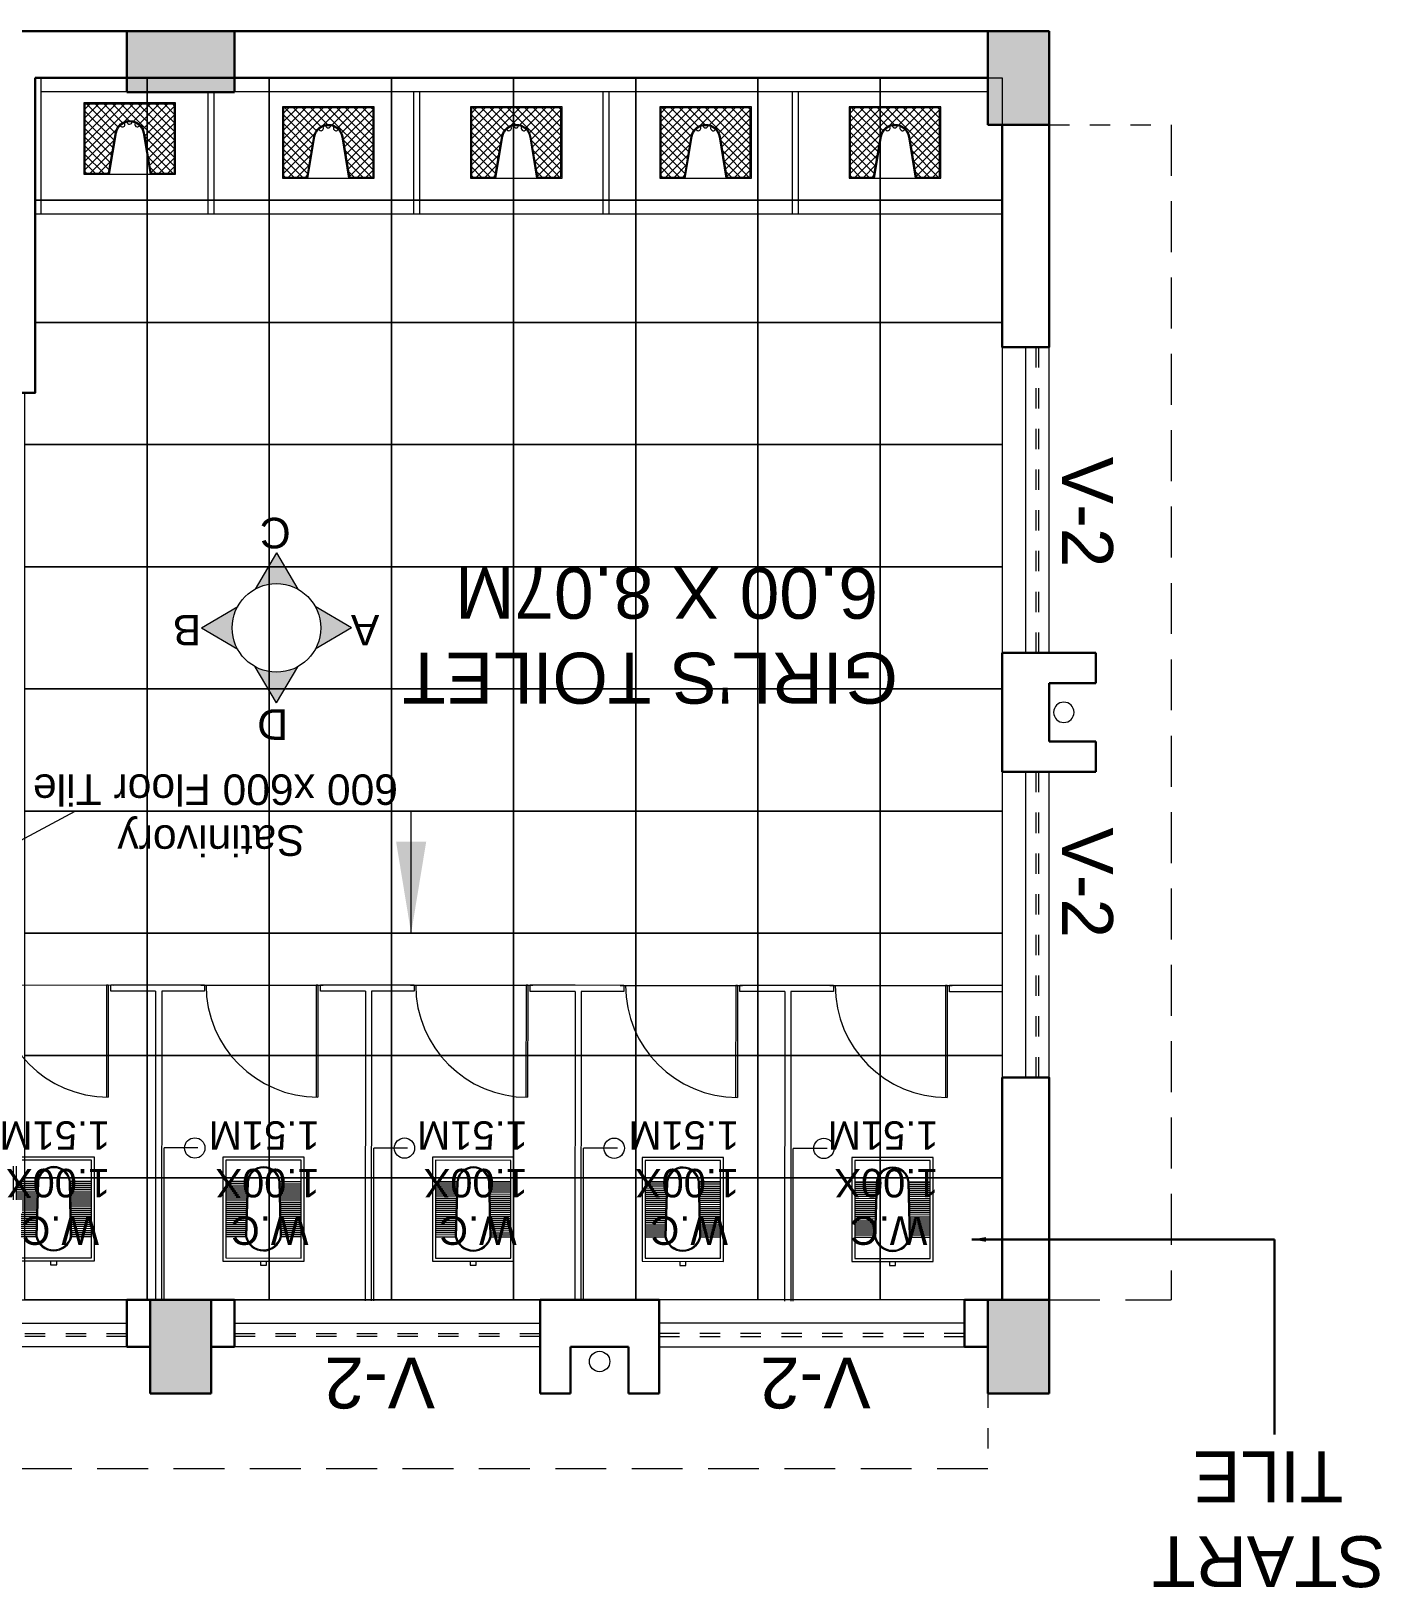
# Model space of a CAD drawing. Header units: millimetres. Extents: x 1898 to 3725, y 783 to 1532.
# Drawn here: x 2919.53 to 2926.16, y 1011.21 to 1018.85 of the extents above; entities that cross this region are included whole.
import ezdxf

# ---------------------------------------------------------------- set-up
doc = ezdxf.new("R2010")
doc.units = ezdxf.units.MM
for name, pattern in [('CENTER2', [1.125, 0.75, -0.125, 0.125, -0.125]), ('DASHED', [0.75, 0.5, -0.25]), ('DASHED2', [0.375, 0.25, -0.125])]:
    doc.linetypes.add(name, pattern=pattern)
doc.layers.get('0').update_dxf_attribs({"lineweight": 20})
for name, color, linetype, lineweight in [('COL HATCH', 253, 'Continuous', 13), ('Column', 251, 'Continuous', 30), ('CUBICAL TOILET', 5, 'Continuous', 15), ('dim.1', 6, 'Continuous', 18), ('Door', 54, 'Continuous', 18), ('elevation', 1, 'Continuous', 13), ('Fixture', 44, 'Continuous', 13), ('PROJ.', 30, 'DASHED2', 15), ('TEXT', 7, 'Continuous', 15), ('Text-1', 240, 'Continuous', 15), ('Tiles', 25, 'Continuous', 9), ('Ventilator', 4, 'DASHED', 18), ('Wall', 7, 'Continuous', 30), ('Window-Wall', 7, 'Continuous', 18)]:
    doc.layers.add(name, color=color, linetype=linetype, lineweight=lineweight)
doc.styles.add('L120', font='arial.ttf', dxfattribs={"height": 0.6})
doc.styles.get("Standard").update_dxf_attribs({"font": 'arial.ttf', "height": 0.2})
doc.styles.add('Tabrej', font='arial.ttf')
doc.dimstyles.get("Standard").update_dxf_attribs({"dimtxt": 0.2, "dimasz": 0.07, "dimexe": 0.1, "dimexo": 0.02, "dimgap": 0.09, "dimtad": 0, "dimdec": 3, "dimzin": 0, "dimdsep": 46, "dimtxsty": 'Standard', "dimcen": 0.09, "dimclrd": 3, "dimclre": 3, "dimclrt": 7, "dimadec": 0, "dimazin": 0, "dimtfac": 1, "dimtdec": 3, "dimtofl": 0, "dimtmove": 0, "dimatfit": 3, "dimfxl": 0, "dimtolj": 1, "dimtzin": 0, "dimlwd": -1, "dimlwe": -1, "dimarcsym": 0})
doc.dimstyles.new('Tabrej', dxfattribs={"dimtxt": 4, "dimasz": 0.45, "dimexe": 0.18, "dimexo": 0.0625, "dimgap": 0.09, "dimtad": 0, "dimdec": 3, "dimzin": 0, "dimdsep": 46, "dimtxsty": 'Tabrej', "dimcen": 0, "dimclrd": 256, "dimclre": 256, "dimclrt": 7, "dimaunit": 1, "dimadec": 3, "dimazin": 0, "dimtfac": 1, "dimtdec": 3, "dimtofl": 0, "dimtmove": 0, "dimatfit": 3, "dimfxl": 0, "dimtolj": 1, "dimtzin": 0, "dimlwd": -1, "dimlwe": -1, "dimarcsym": 0})

# ---------------------------------------------------------------- blocks, each defined once
blk = doc.blocks.new('C3')
at = {"layer": 'COL HATCH'}
h = blk.add_hatch(color=256, dxfattribs=at)
h.dxf.hatch_style = 1
h.paths.add_polyline_path([(0.3, 0), (0, 0), (0, -0.53), (0.3, -0.53)])
at = {"layer": 'Column'}
for p, q in [((0, 0), (0, -0.53)), ((0.3, 0), (0, 0)), ((0.3, -0.53), (0.3, 0)), ((0, -0.53), (0.3, -0.53))]:
    blk.add_line(p, q, dxfattribs=at)
blk = doc.blocks.new('*X4')
at = {"color": 0}
for p, q in [((704.7, 322.9), (942.6, 560.7)), ((704.7, 365.3), (900.1, 560.7)), ((704.7, 407.7), (857.7, 560.7)), ((704.7, 450.2), (815.3, 560.7)), ((704.7, 492.6), (772.9, 560.7)), ((704.7, 535), (730.4, 560.7)), ((853.8, 419), (712.1, 560.7)), ((866.2, 449), (754.5, 560.7)), ((888.3, 469.3), (796.9, 560.7)), ((920.9, 479.2), (839.4, 560.7)), ((1144.7, 297.8), (881.8, 560.7)), ((898.6, 474.4), (985, 560.7)), ((1144.7, 340.2), (924.2, 560.7)), ((943.5, 476.9), (1027.4, 560.7)), ((1144.7, 382.6), (966.6, 560.7)), ((971.4, 462.3), (1069.8, 560.7)), ((989.9, 438.4), (1112.3, 560.7)), ((998.4, 404.5), (1144.7, 550.7)), ((1144.7, 425.1), (1009.1, 560.7)), ((1144.7, 467.5), (1051.5, 560.7)), ((1144.7, 509.9), (1093.9, 560.7)), ((1144.7, 552.3), (1136.3, 560.7)), ((847.7, 382.7), (704.7, 525.7)), ((841.6, 346.4), (704.7, 483.2)), ((1004.5, 368.1), (1144.7, 508.3)), ((1010.5, 331.7), (1144.7, 465.9)), ((835.5, 310), (704.7, 440.8)), ((704.7, 280.5), (857.8, 433.5)), ((829.4, 273.7), (704.7, 398.4)), ((1144.7, 255.4), (999, 401.1)), ((1016.6, 295.3), (1144.7, 423.5)), ((704.7, 238), (847.4, 380.7)), ((823.3, 237.4), (704.7, 355.9)), ((797.5, 220.7), (704.7, 313.5)), ((729.8, 220.7), (838.8, 329.7)), ((1136.9, 220.7), (1007.4, 350.2)), ((1022.6, 258.9), (1144.7, 381)), ((1028.6, 222.5), (1144.7, 338.6)), ((755.1, 220.7), (704.7, 271.1)), ((772.3, 220.7), (830.2, 278.7)), ((1094.5, 220.7), (1015.9, 299.3)), ((1052.1, 220.7), (1024.3, 248.4)), ((1069.2, 220.7), (1144.7, 296.2)), ((1111.7, 220.7), (1144.7, 253.8)), ((712.7, 220.7), (704.7, 228.7)), ((814.7, 220.7), (821.7, 227.7))]:
    blk.add_line(p, q, dxfattribs=at)
blk = doc.blocks.new('RSA CL7')
blk.add_lwpolyline([(8.86, 0), (-8.86, 0), (-8.86, -13.78), (-3.94, -13.78), (3.94, -13.78), (8.86, -13.78)], close=True)
blk.add_lwpolyline([(-4.1, -13.58), (-2.78, -5.72, -0.835943), (2.8, -5.76), (4.1, -13.58), (8.66, -13.58), (8.66, -0.2), (-8.66, -0.2), (-8.66, -13.58)], format="xyb", close=True)
blk.add_lwpolyline([(-3.94, -13.78), (-2.59, -5.75, -0.835548), (2.61, -5.79), (3.94, -13.78)], format="xyb")
for centre, start, end in [((-1.41, -4.14), 207.2135, 40.9564), ((-0.03, -3.6), 185.8999, 355.8249), ((1.47, -4.14), 140.9962, 329.3468)]:
    blk.add_arc(centre, 0.493, start, end)
at = {"xscale": 0.0393714285714286, "yscale": 0.0393714285714286, "zscale": 0.0393714285714286}
blk.add_blockref('*X4', (-36.41, -22.27), dxfattribs=at)
blk = doc.blocks.new('SHAFT')
at = {"layer": 'Fixture'}
blk.add_circle((0.3275, -0.3025), 0.05, dxfattribs=at)
at = {"layer": 'Wall'}
for p, q in [((0.035, 0), (0.62, 0)), ((0.035, 0), (0.035, -0.46)), ((0.62, 0), (0.62, -0.46)), ((0.185, -0.46), (0.185, -0.23)), ((0.185, -0.23), (0.47, -0.23)), ((0.47, -0.46), (0.47, -0.23)), ((0.035, -0.46), (0.185, -0.46)), ((0.62, -0.46), (0.47, -0.46))]:
    blk.add_line(p, q, dxfattribs=at)
blk = doc.blocks.new('VENTILATOR')
at = {"layer": 'Ventilator', "ltscale": 0.02}
for p, q in [((-0.18, -1.5), (-0.18, 0)), ((-0.165, 0), (-0.165, -1.5))]:
    blk.add_line(p, q, dxfattribs=at)
at = {"layer": 'Window-Wall'}
for p, q in [((-0.23, 0), (0, 0)), ((-0.23, -1.5), (-0.23, 0)), ((-0.115, 0), (-0.115, -1.5)), ((0, 0), (0, -1.5)), ((-0.23, -1.5), (0, -1.5))]:
    blk.add_line(p, q, dxfattribs=at)
blk = doc.blocks.new('RH 1200')
for p, q in [((20.99, 0), (20.99, 43.31)), ((21.65, 0), (21.65, 43.31)), ((-21.65, 0), (21.65, 0)), ((21.65, 0), (20.99, 0))]:
    blk.add_line(p, q)
at = {"extrusion": (0, 0, -1)}
blk.add_ellipse((21.65, 0), major_axis=(-30.62, 30.62), ratio=1, start_param=5.497787, end_param=7.068583, dxfattribs=at)
blk = doc.blocks.new('GHH')
at = {"layer": 'Door', "ltscale": 20}
blk.add_line((3289.6968, -299.1032), (3289.6968, -299.8532), dxfattribs=at)
at = {"layer": 'Door', "ltscale": 20, "xscale": 0.015874999996413, "yscale": 0.015874999996413, "zscale": 0.015874999996413, "rotation": 270}
blk.add_blockref('RH 1200', (3289.6968, -299.4787), dxfattribs=at)
blk = doc.blocks.new('RSA CL6')
for p, q in [((5.51, 3.48), (5.51, 7.28)), ((5.91, 3.47), (5.91, 7.28)), ((6.3, 3.46), (6.3, 7.28)), ((6.69, 3.45), (6.69, 7.28)), ((7.09, 3.44), (7.09, 7.28)), ((7.48, 3.43), (7.48, 7.28)), ((7.87, 3.42), (7.87, 7.28)), ((8.27, 3.41), (8.27, 7.28)), ((8.66, 3.4), (8.66, 7.28)), ((9.06, 3.39), (9.06, 7.28)), ((9.45, 3.38), (9.45, 7.28)), ((9.84, 3.37), (9.84, 7.28)), ((10.24, 3.36), (10.24, 7.28)), ((10.63, 3.35), (10.63, 7.28)), ((11.02, 3.34), (11.02, 7.28)), ((11.42, 3.33), (11.42, 7.28)), ((11.81, 3.32), (11.81, 7.28)), ((12.2, 3.31), (12.2, 7.28)), ((12.6, 3.31), (12.6, 7.28)), ((12.99, 3.3), (12.99, 7.28)), ((13.39, 3.29), (13.39, 7.28)), ((13.78, 3.28), (13.78, 7.28)), ((14.17, 3.27), (14.17, 7.28)), ((14.57, 3.26), (14.57, 7.28)), ((14.96, 3.25), (14.96, 7.28)), ((15.35, 3.24), (15.35, 7.28)), ((15.75, 3.23), (15.75, 7.28)), ((16.14, 3.22), (16.14, 7.28)), ((16.14, 7.28), (16.14, 3.22)), ((5.51, -7.28), (5.51, -3.47)), ((5.91, -7.28), (5.91, -3.45)), ((6.3, -7.28), (6.3, -3.44)), ((6.69, -7.28), (6.69, -3.43)), ((7.09, -7.28), (7.09, -3.42)), ((7.48, -7.28), (7.48, -3.41)), ((7.87, -7.28), (7.87, -3.4)), ((8.27, -7.28), (8.27, -3.39)), ((8.66, -7.28), (8.66, -3.38)), ((9.06, -7.28), (9.06, -3.37)), ((9.45, -7.28), (9.45, -3.36)), ((9.84, -7.28), (9.84, -3.34)), ((10.24, -7.28), (10.24, -3.33)), ((10.63, -7.28), (10.63, -3.32)), ((11.02, -7.28), (11.02, -3.31)), ((11.42, -7.28), (11.42, -3.3)), ((11.81, -7.28), (11.81, -3.29)), ((12.2, -7.28), (12.2, -3.28)), ((12.6, -7.28), (12.6, -3.27)), ((12.99, -7.28), (12.99, -3.26)), ((13.39, -7.28), (13.39, -3.24)), ((13.78, -7.28), (13.78, -3.23)), ((14.17, -7.28), (14.17, -3.22)), ((14.57, -7.28), (14.57, -3.21)), ((14.96, -7.28), (14.96, -3.2)), ((15.35, -7.28), (15.35, -3.19)), ((15.75, -7.28), (15.75, -3.18)), ((16.14, -3.17), (16.14, -7.28)), ((16.14, -7.28), (16.14, -3.17))]:
    blk.add_line(p, q)
for points in [[(0.79, 7.87), (20.87, 7.87), (20.87, -7.87), (0.79, -7.87)], [(1.38, 7.28), (20.28, 7.28), (20.28, -7.28), (1.38, -7.28)]]:
    blk.add_lwpolyline(points, close=True)
for points in [[(5.51, 3.48), (16.14, 3.22, -0.899983), (16.14, -3.17), (5.54, -3.47, -0.799392)], [(5.53, 3.28), (16.13, 3.02, -0.897689), (16.12, -2.97), (5.56, -3.27, -0.793494), (5.53, 3.28)]]:
    blk.add_lwpolyline(points, format="xyb", close=True)
blk.add_lwpolyline([(0.79, -0.59), (0, -0.59), (0, 0.59), (0.79, 0.59)])
blk = doc.blocks.new('CU')
at = {"layer": 'COL HATCH', "linetype": 'CENTER2'}
h = blk.add_hatch(color=256, dxfattribs=at)
h.dxf.hatch_style = 1
h.paths.add_polyline_path([(0, 0.035), (0, -0.265), (0.46, -0.265), (0.46, 0.035)])
at = {"layer": 'Column', "linetype": 'CENTER2'}
blk.add_lwpolyline([(0, 0.035), (0, -0.265), (0.46, -0.265), (0.46, 0.035), (0, 0.035)], dxfattribs=at)

msp = doc.modelspace()

# ---------------------------------------------------------------- hatches: boundary and pattern name
at = {"layer": 'elevation', "ltscale": 0.05}
for points in [[(2920.6261, 1016.1112, -0.257447), (2920.8363, 1016.1112), (2920.7312, 1016.2891)], [(2920.3627, 1015.9206), (2920.5407, 1015.8156, -0.126659), (2920.5136, 1015.9206, -0.126659), (2920.5407, 1016.0257)], [(2920.9218, 1016.0257, -0.126659), (2920.9488, 1015.9206, -0.126659), (2920.9218, 1015.8156), (2921.0997, 1015.9206)], [(2920.6261, 1015.7301), (2920.7312, 1015.5522), (2920.8363, 1015.7301, -0.257447)]]:
    msp.add_hatch(color=256, dxfattribs=at).paths.add_polyline_path(points)

# ---------------------------------------------------------------- linework, layer by layer
at = {"layer": 'CUBICAL TOILET'}
for p, q in [((2920.1379, 1014.1669), (2919.9172, 1014.167)), ((2919.9172, 1014.137), (2919.9172, 1014.167)), ((2920.1379, 1014.1369), (2919.9172, 1014.137)), ((2920.1379, 1014.1369), (2920.1369, 1012.6206)), ((2920.3776, 1014.1667), (2920.1379, 1014.1669)), ((2920.1679, 1014.1369), (2920.1669, 1012.6206)), ((2920.3775, 1014.1367), (2920.1679, 1014.1369)), ((2920.3776, 1014.1667), (2920.3775, 1014.1367)), ((2921.1679, 1014.1662), (2920.9472, 1014.1664)), ((2920.9472, 1014.1364), (2920.9472, 1014.1664)), ((2921.1679, 1014.1362), (2920.9472, 1014.1364)), ((2921.1679, 1014.1362), (2921.1669, 1012.6162)), ((2921.4076, 1014.1661), (2921.1679, 1014.1662)), ((2921.1979, 1014.1362), (2921.1969, 1012.6162)), ((2921.4075, 1014.1361), (2921.1979, 1014.1362)), ((2921.4076, 1014.1661), (2921.4075, 1014.1361)), ((2922.1979, 1014.1655), (2921.9772, 1014.1657)), ((2921.9772, 1014.1357), (2921.9772, 1014.1657)), ((2922.1979, 1014.1355), (2921.9772, 1014.1357)), ((2922.1979, 1014.1355), (2922.1969, 1012.6155)), ((2922.4376, 1014.1654), (2922.1979, 1014.1655)), ((2922.2279, 1014.1355), (2922.2269, 1012.6155)), ((2922.4375, 1014.1354), (2922.2279, 1014.1355)), ((2922.4376, 1014.1654), (2922.4375, 1014.1354)), ((2923.2279, 1014.1649), (2923.0072, 1014.165)), ((2923.0072, 1014.135), (2923.0072, 1014.165)), ((2923.2279, 1014.1349), (2923.0072, 1014.135)), ((2923.4676, 1014.1647), (2923.2279, 1014.1649)), ((2923.4676, 1014.1647), (2923.4675, 1014.1347)), ((2924.2929, 1014.1642), (2924.0372, 1014.1643)), ((2924.0372, 1014.1343), (2924.0372, 1014.1643)), ((2923.2279, 1014.1349), (2923.2269, 1012.6149)), ((2923.2579, 1014.1349), (2923.2569, 1012.6149)), ((2923.4675, 1014.1347), (2923.2579, 1014.1349)), ((2924.2929, 1014.1342), (2924.0372, 1014.1343))]:
    msp.add_line(p, q, dxfattribs=at)
at = {"layer": 'elevation', "ltscale": 0.05}
for p, q in [((2920.7312, 1016.2891), (2920.6261, 1016.1112)), ((2920.7312, 1016.2891), (2920.8363, 1016.1112)), ((2920.3627, 1015.9206), (2920.5407, 1016.0257)), ((2921.0997, 1015.9206), (2920.9218, 1016.0257)), ((2920.3627, 1015.9206), (2920.5407, 1015.8156)), ((2921.0997, 1015.9206), (2920.9218, 1015.8156)), ((2920.7312, 1015.5522), (2920.6261, 1015.7301)), ((2920.7312, 1015.5522), (2920.8363, 1015.7301))]:
    msp.add_line(p, q, dxfattribs=at)
msp.add_circle((2920.7312, 1015.9206), 0.2176, dxfattribs=at)
at = {"layer": 'Fixture'}
for p, q in [((2919.5457, 1017.952), (2919.5457, 1018.6209)), ((2919.5457, 1017.952), (2919.5457, 1018.6209)), ((2919.5757, 1017.9516), (2919.5757, 1018.622)), ((2919.5757, 1017.9516), (2919.5757, 1018.622)), ((2922.0657, 1018.552), (2919.5757, 1018.552)), ((2922.0657, 1018.552), (2919.5757, 1018.552)), ((2920.3958, 1017.9517), (2920.3958, 1018.5517)), ((2920.4258, 1017.9517), (2920.4258, 1018.5517)), ((2924.2257, 1018.552), (2920.4907, 1018.552)), ((2921.4057, 1017.9516), (2921.4057, 1018.5516)), ((2921.4357, 1017.9516), (2921.4357, 1018.5516)), ((2922.3357, 1017.9513), (2922.3357, 1018.5513)), ((2922.3657, 1017.9513), (2922.3657, 1018.5513)), ((2923.2657, 1017.9509), (2923.2657, 1018.5509)), ((2923.2957, 1017.9509), (2923.2957, 1018.5509)), ((2924.2957, 1017.952), (2919.5457, 1017.952))]:
    msp.add_line(p, q, dxfattribs=at)
at = {"layer": 'Fixture', "ltscale": 0.05}
for p, q in [((2920.1793, 1012.6206), (2920.1798, 1013.3668)), ((2920.3456, 1013.3667), (2920.1798, 1013.3668)), ((2921.2093, 1012.6162), (2921.2098, 1013.3662)), ((2921.3756, 1013.3661), (2921.2098, 1013.3662)), ((2922.2393, 1012.6155), (2922.2398, 1013.3655)), ((2922.4056, 1013.3654), (2922.2398, 1013.3655)), ((2923.2693, 1012.6148), (2923.2698, 1013.3648)), ((2923.4356, 1013.3647), (2923.2698, 1013.3648))]:
    msp.add_line(p, q, dxfattribs=at)
for centre in [(2920.3298, 1013.3668), (2921.3598, 1013.3661), (2922.3898, 1013.3654), (2923.4198, 1013.3647)]:
    msp.add_circle(centre, 0.05, dxfattribs=at)
at = {"layer": 'PROJ.', "ltscale": 0.05}
for p, q in [((2924.5259, 1018.3909), (2925.1259, 1018.3909)), ((2924.2259, 1012.3909), (2924.2259, 1011.7908))]:
    msp.add_line(p, q, dxfattribs=at)
at = {"layer": 'PROJ.'}
for p, q in [((2925.1259, 1018.3909), (2925.1259, 1012.6209)), ((2924.5259, 1012.6209), (2925.1259, 1012.6209)), ((2924.2259, 1011.7908), (2916.2959, 1011.7908))]:
    msp.add_line(p, q, dxfattribs=at)
at = {"layer": 'Tiles'}
for points in [[(2919.5457, 1018.6209), (2920.0958, 1018.6209), (2920.0958, 1018.0209), (2919.5457, 1018.0209)], [(2919.5457, 1018.0209), (2920.0958, 1018.0209), (2920.0958, 1017.4209), (2919.5457, 1017.4209)], [(2919.5457, 1017.4209), (2920.0959, 1017.4209), (2920.0959, 1016.8209), (2919.4959, 1016.8209), (2919.4959, 1017.0743)]]:
    msp.add_lwpolyline(points, dxfattribs=at)
for points in [[(2920.6958, 1018.0209), (2920.0958, 1018.0209), (2920.0958, 1018.6209), (2920.6958, 1018.6209)], [(2921.2958, 1018.0209), (2920.6958, 1018.0209), (2920.6958, 1018.6209), (2921.2958, 1018.6209)], [(2921.8958, 1018.0209), (2921.2958, 1018.0209), (2921.2958, 1018.6209), (2921.8958, 1018.6209)], [(2922.4958, 1018.0209), (2921.8958, 1018.0209), (2921.8958, 1018.6209), (2922.4958, 1018.6209)], [(2923.0958, 1018.0209), (2922.4958, 1018.0209), (2922.4958, 1018.6209), (2923.0958, 1018.6209)], [(2923.6958, 1018.0209), (2923.0958, 1018.0209), (2923.0958, 1018.6209), (2923.6958, 1018.6209)], [(2924.2958, 1018.0209), (2923.6958, 1018.0209), (2923.6958, 1018.6209), (2924.2958, 1018.6209)], [(2920.6958, 1017.4209), (2920.0958, 1017.4209), (2920.0958, 1018.0209), (2920.6958, 1018.0209)], [(2921.2958, 1017.4209), (2920.6958, 1017.4209), (2920.6958, 1018.0209), (2921.2958, 1018.0209)], [(2921.8958, 1017.4209), (2921.2958, 1017.4209), (2921.2958, 1018.0209), (2921.8958, 1018.0209)], [(2922.4958, 1017.4209), (2921.8958, 1017.4209), (2921.8958, 1018.0209), (2922.4958, 1018.0209)], [(2923.0958, 1017.4209), (2922.4958, 1017.4209), (2922.4958, 1018.0209), (2923.0958, 1018.0209)], [(2923.6958, 1017.4209), (2923.0958, 1017.4209), (2923.0958, 1018.0209), (2923.6958, 1018.0209)], [(2924.2958, 1017.4209), (2923.6958, 1017.4209), (2923.6958, 1018.0209), (2924.2958, 1018.0209)], [(2920.6959, 1016.8209), (2920.0959, 1016.8209), (2920.0959, 1017.4209), (2920.6959, 1017.4209)], [(2921.2959, 1016.8209), (2920.6959, 1016.8209), (2920.6959, 1017.4209), (2921.2959, 1017.4209)], [(2921.8959, 1016.8209), (2921.2959, 1016.8209), (2921.2959, 1017.4209), (2921.8959, 1017.4209)], [(2922.4959, 1016.8209), (2921.8959, 1016.8209), (2921.8959, 1017.4209), (2922.4959, 1017.4209)], [(2923.0959, 1016.8209), (2922.4959, 1016.8209), (2922.4959, 1017.4209), (2923.0959, 1017.4209)], [(2923.6959, 1016.8209), (2923.0959, 1016.8209), (2923.0959, 1017.4209), (2923.6959, 1017.4209)], [(2924.2959, 1016.8209), (2923.6959, 1016.8209), (2923.6959, 1017.4209), (2924.2959, 1017.4209)], [(2920.0959, 1016.2209), (2919.4959, 1016.2209), (2919.4959, 1016.8209), (2920.0959, 1016.8209)], [(2920.6959, 1016.2209), (2920.0959, 1016.2209), (2920.0959, 1016.8209), (2920.6959, 1016.8209)], [(2921.2959, 1016.2209), (2920.6959, 1016.2209), (2920.6959, 1016.8209), (2921.2959, 1016.8209)], [(2921.8959, 1016.2209), (2921.2959, 1016.2209), (2921.2959, 1016.8209), (2921.8959, 1016.8209)], [(2922.4959, 1016.2209), (2921.8959, 1016.2209), (2921.8959, 1016.8209), (2922.4959, 1016.8209)], [(2923.0959, 1016.2209), (2922.4959, 1016.2209), (2922.4959, 1016.8209), (2923.0959, 1016.8209)], [(2923.6959, 1016.2209), (2923.0959, 1016.2209), (2923.0959, 1016.8209), (2923.6959, 1016.8209)], [(2924.2959, 1016.2209), (2923.6959, 1016.2209), (2923.6959, 1016.8209), (2924.2959, 1016.8209)], [(2920.0959, 1015.6209), (2919.4959, 1015.6209), (2919.4959, 1016.2209), (2920.0959, 1016.2209)], [(2920.6959, 1015.6209), (2920.0959, 1015.6209), (2920.0959, 1016.2209), (2920.6959, 1016.2209)], [(2921.2959, 1015.6209), (2920.6959, 1015.6209), (2920.6959, 1016.2209), (2921.2959, 1016.2209)], [(2921.8959, 1015.6209), (2921.2959, 1015.6209), (2921.2959, 1016.2209), (2921.8959, 1016.2209)], [(2922.4959, 1015.6209), (2921.8959, 1015.6209), (2921.8959, 1016.2209), (2922.4959, 1016.2209)], [(2923.0959, 1015.6209), (2922.4959, 1015.6209), (2922.4959, 1016.2209), (2923.0959, 1016.2209)], [(2923.6959, 1015.6209), (2923.0959, 1015.6209), (2923.0959, 1016.2209), (2923.6959, 1016.2209)], [(2924.2959, 1015.6209), (2923.6959, 1015.6209), (2923.6959, 1016.2209), (2924.2959, 1016.2209)], [(2920.0959, 1015.0209), (2919.4959, 1015.0209), (2919.4959, 1015.6209), (2920.0959, 1015.6209)], [(2920.6959, 1015.0209), (2920.0959, 1015.0209), (2920.0959, 1015.6209), (2920.6959, 1015.6209)], [(2921.2959, 1015.0209), (2920.6959, 1015.0209), (2920.6959, 1015.6209), (2921.2959, 1015.6209)], [(2921.8959, 1015.0209), (2921.2959, 1015.0209), (2921.2959, 1015.6209), (2921.8959, 1015.6209)], [(2922.4959, 1015.0209), (2921.8959, 1015.0209), (2921.8959, 1015.6209), (2922.4959, 1015.6209)], [(2923.0959, 1015.0209), (2922.4959, 1015.0209), (2922.4959, 1015.6209), (2923.0959, 1015.6209)], [(2923.6959, 1015.0209), (2923.0959, 1015.0209), (2923.0959, 1015.6209), (2923.6959, 1015.6209)], [(2924.2959, 1015.0209), (2923.6959, 1015.0209), (2923.6959, 1015.6209), (2924.2959, 1015.6209)], [(2920.0959, 1014.4209), (2919.4959, 1014.4209), (2919.4959, 1015.0209), (2920.0959, 1015.0209)], [(2920.6959, 1014.4209), (2920.0959, 1014.4209), (2920.0959, 1015.0209), (2920.6959, 1015.0209)], [(2921.2959, 1014.4209), (2920.6959, 1014.4209), (2920.6959, 1015.0209), (2921.2959, 1015.0209)], [(2921.8959, 1014.4209), (2921.2959, 1014.4209), (2921.2959, 1015.0209), (2921.8959, 1015.0209)], [(2922.4959, 1014.4209), (2921.8959, 1014.4209), (2921.8959, 1015.0209), (2922.4959, 1015.0209)], [(2923.0959, 1014.4209), (2922.4959, 1014.4209), (2922.4959, 1015.0209), (2923.0959, 1015.0209)], [(2923.6959, 1014.4209), (2923.0959, 1014.4209), (2923.0959, 1015.0209), (2923.6959, 1015.0209)], [(2924.2959, 1014.4209), (2923.6959, 1014.4209), (2923.6959, 1015.0209), (2924.2959, 1015.0209)], [(2920.0959, 1013.8209), (2919.4959, 1013.8209), (2919.4959, 1014.4209), (2920.0959, 1014.4209)], [(2920.6959, 1013.8209), (2920.0959, 1013.8209), (2920.0959, 1014.4209), (2920.6959, 1014.4209)], [(2921.2959, 1013.8209), (2920.6959, 1013.8209), (2920.6959, 1014.4209), (2921.2959, 1014.4209)], [(2921.8959, 1013.8209), (2921.2959, 1013.8209), (2921.2959, 1014.4209), (2921.8959, 1014.4209)], [(2922.4959, 1013.8209), (2921.8959, 1013.8209), (2921.8959, 1014.4209), (2922.4959, 1014.4209)], [(2923.0959, 1013.8209), (2922.4959, 1013.8209), (2922.4959, 1014.4209), (2923.0959, 1014.4209)], [(2923.6959, 1013.8209), (2923.0959, 1013.8209), (2923.0959, 1014.4209), (2923.6959, 1014.4209)], [(2924.2959, 1013.8209), (2923.6959, 1013.8209), (2923.6959, 1014.4209), (2924.2959, 1014.4209)], [(2920.0959, 1013.2209), (2919.4959, 1013.2209), (2919.4959, 1013.8209), (2920.0959, 1013.8209)], [(2920.6959, 1013.2209), (2920.0959, 1013.2209), (2920.0959, 1013.8209), (2920.6959, 1013.8209)], [(2921.2959, 1013.2209), (2920.6959, 1013.2209), (2920.6959, 1013.8209), (2921.2959, 1013.8209)], [(2921.8959, 1013.2209), (2921.2959, 1013.2209), (2921.2959, 1013.8209), (2921.8959, 1013.8209)], [(2922.4959, 1013.2209), (2921.8959, 1013.2209), (2921.8959, 1013.8209), (2922.4959, 1013.8209)], [(2923.0959, 1013.2209), (2922.4959, 1013.2209), (2922.4959, 1013.8209), (2923.0959, 1013.8209)], [(2923.6959, 1013.2209), (2923.0959, 1013.2209), (2923.0959, 1013.8209), (2923.6959, 1013.8209)], [(2924.2959, 1013.2209), (2923.6959, 1013.2209), (2923.6959, 1013.8209), (2924.2959, 1013.8209)], [(2920.0959, 1012.6209), (2919.4959, 1012.6209), (2919.4959, 1013.2209), (2920.0959, 1013.2209)], [(2920.6959, 1012.6209), (2920.0959, 1012.6209), (2920.0959, 1013.2209), (2920.6959, 1013.2209)], [(2921.2959, 1012.6209), (2920.6959, 1012.6209), (2920.6959, 1013.2209), (2921.2959, 1013.2209)], [(2921.8959, 1012.6209), (2921.2959, 1012.6209), (2921.2959, 1013.2209), (2921.8959, 1013.2209)], [(2922.4959, 1012.6209), (2921.8959, 1012.6209), (2921.8959, 1013.2209), (2922.4959, 1013.2209)], [(2923.0959, 1012.6209), (2922.4959, 1012.6209), (2922.4959, 1013.2209), (2923.0959, 1013.2209)], [(2923.6959, 1012.6209), (2923.0959, 1012.6209), (2923.0959, 1013.2209), (2923.6959, 1013.2209)], [(2924.2959, 1012.6209), (2923.6959, 1012.6209), (2923.6959, 1013.2209), (2924.2959, 1013.2209)]]:
    msp.add_lwpolyline(points, close=True, dxfattribs=at)
at = {"layer": 'Wall'}
for p, q in [((2916.4559, 1018.8509), (2924.2259, 1018.8509)), ((2916.4559, 1018.8509), (2924.2259, 1018.8509)), ((2919.5457, 1018.6209), (2924.2259, 1018.6209)), ((2919.5457, 1018.6209), (2924.2259, 1018.6209))]:
    msp.add_line(p, q, dxfattribs=at)
for points in [[(2919.5457, 1018.6209), (2919.5457, 1017.0743), (2919.4307, 1017.0743), (2919.4307, 1018.6209)], [(2919.5457, 1018.6209), (2919.5457, 1017.0743), (2919.4307, 1017.0743), (2919.4307, 1018.6209)], [(2924.2958, 1018.3909), (2924.5258, 1018.3909), (2924.5258, 1017.2984), (2924.2958, 1017.2984), (2924.2958, 1018.3909)], [(2924.2958, 1018.3909), (2924.5258, 1018.3909), (2924.5258, 1017.2984), (2924.2958, 1017.2984), (2924.2958, 1018.3909)], [(2924.2959, 1013.7134), (2924.5259, 1013.7134), (2924.5259, 1012.6209), (2924.2959, 1012.6209), (2924.2959, 1013.7134)], [(2919.9959, 1012.3909), (2919.9959, 1012.6209), (2920.1109, 1012.6209), (2920.1109, 1012.3909), (2919.9959, 1012.3909)], [(2920.5259, 1012.3909), (2920.5259, 1012.6209), (2920.4109, 1012.6209), (2920.4109, 1012.3909), (2920.5259, 1012.3909)], [(2924.1109, 1012.3909), (2924.1109, 1012.6209), (2924.2259, 1012.6209), (2924.2259, 1012.3909), (2924.1109, 1012.3909)]]:
    msp.add_lwpolyline(points, dxfattribs=at)

# ---------------------------------------------------------------- block references
at = {"layer": 'Column', "color": 5, "rotation": 89.99999999999997}
msp.add_blockref('C3', (2919.9959, 1018.5509), dxfattribs=at)
msp.add_blockref('C3', (2919.9959, 1018.5509), dxfattribs=at)
at = {"layer": 'Column', "linetype": 'CENTER2', "xscale": -1, "rotation": 90}
for p in [(2924.2609, 1018.8509), (2924.2609, 1018.8509), (2920.1459, 1012.6209), (2924.2609, 1012.6209)]:
    msp.add_blockref('CU', p, dxfattribs=at)
at = {"layer": 'Door', "xscale": -0.8000000001367684, "yscale": 0.8000000001375156, "zscale": 0.8000000001375136, "rotation": 89.96427230670663}
for p in [(2681.6884, 3646.0735), (2682.7184, 3646.0728), (2683.7484, 3646.0722), (2684.7784, 3646.0715), (2685.8084, 3646.0708)]:
    msp.add_blockref('GHH', p, dxfattribs=at)
at = {"layer": 'Fixture', "xscale": 0.02539999999498832, "yscale": 0.02539999999498832, "zscale": 0.02539999999498832}
for p in [(2920.0106, 1018.498), (2920.9856, 1018.4795), (2921.9086, 1018.4795), (2922.8386, 1018.4795), (2923.7685, 1018.4795)]:
    msp.add_blockref('RSA CL7', p, dxfattribs=at)
at = {"layer": 'Fixture', "extrusion": (0, 0, -1), "xscale": 0.02539999999408093, "yscale": 0.02539999999408093, "zscale": -0.02539999999589774, "rotation": 90.03712623411799}
for p in [(-2919.637, 1012.7922), (-2920.667, 1012.7915), (-2921.697, 1012.7909), (-2922.727, 1012.7902), (-2923.757, 1012.7895)]:
    msp.add_blockref('RSA CL6', p, dxfattribs=at)
at = {"layer": 'Wall', "xscale": -1}
for p in [(2924.2959, 1017.2984), (2924.2959, 1015.2134)]:
    msp.add_blockref('VENTILATOR', p, dxfattribs=at)
for name, p, rotation in [('SHAFT', (2924.2959, 1015.8334), 90), ('VENTILATOR', (2924.1109, 1012.6209), 270)]:
    msp.add_blockref(name, p, dxfattribs=dict(at, rotation=rotation))
at = {"layer": 'Wall', "rotation": 89.99999999999997}
for p in [(2918.4959, 1012.6209), (2920.5259, 1012.6209)]:
    msp.add_blockref('VENTILATOR', p, dxfattribs=at)
at = {"layer": 'Wall'}
msp.add_blockref('SHAFT', (2921.9909, 1012.6209), dxfattribs=at)

# ---------------------------------------------------------------- texts
at = {"layer": 'elevation', "ltscale": 0.05, "char_height": 0.15, "width": 4.322064, "attachment_point": 1, "rotation": 180, "style": 'L120'}
for s, insert in [('{\\fArial|b0|i0|c0|p34;C}', (2920.8013, 1016.3113)), ('{\\fArial|b0|i0|c0|p34;B}', (2920.3613, 1015.8343)), ('{\\fArial|b0|i0|c0|p34;A}', (2921.2365, 1015.8343)), ('{\\fArial|b0|i0|c0|p34;D}', (2920.7882, 1015.3708))]:
    msp.add_mtext(s, dxfattribs=dict(at, insert=insert))
at = {"layer": 'TEXT', "attachment_point": 1, "rotation": 180, "style": 'L120'}
for s, insert, char_height, width in [("{\\fArial|b0|i0|c0|p34;GIRL'S TOILET\\P 6.00 X 8.07M}", (2923.7834, 1015.5488), 0.25, 2.895293), ('{\\fArial CE|b0|i0|c0|p34; W.C\\P1.00X\\P1.51M}', (2919.9141, 1012.891), 0.14, 0.530172), ('{\\fArial CE|b0|i0|c0|p34; W.C\\P1.00X\\P1.51M}', (2920.9428, 1012.891), 0.14, 0.530172), ('{\\fArial CE|b0|i0|c0|p34; W.C\\P1.00X\\P1.51M}', (2921.9656, 1012.891), 0.14, 0.530172), ('{\\fArial CE|b0|i0|c0|p34; W.C\\P1.00X\\P1.51M}', (2923.0033, 1012.891), 0.14, 0.530172), ('{\\fArial CE|b0|i0|c0|p34; W.C\\P1.00X\\P1.51M}', (2923.9826, 1012.891), 0.14, 0.530172)]:
    msp.add_mtext(s, dxfattribs=dict(at, insert=insert, char_height=char_height, width=width))
at = {"layer": 'Text-1', "ltscale": 0.05, "char_height": 0.25, "attachment_point": 1, "style": 'L120'}
for s, insert, width, rotation in [('V-2', (2924.8396, 1016.7611), 0.530126, 270), ('V-2', (2924.8396, 1014.9409), 0.530126, 270), ('V-2', (2921.5103, 1012.0879), 0.527568, 180), ('V-2', (2923.65, 1012.0879), 0.527568, 180), ('\\pi-0.29727;START \\P\\pi-0.091519;TILE', (2925.879, 1011.2105), 0.527568, 180)]:
    msp.add_mtext(s, dxfattribs=dict(at, insert=insert, width=width, rotation=rotation))
at = {"layer": 'Text-1', "insert": (2922.6008, 1014.8012), "char_height": 0.15, "width": 4.322064, "attachment_point": 1, "rotation": 180, "style": 'L120'}
msp.add_mtext('\\pi1.6728; Satinivory \\P\\pi1.2724;600 x600 Floor Tile', dxfattribs=at)

# ---------------------------------------------------------------- leaders
at = {"layer": 'dim.1', "ltscale": 0.05}
for points in [[(2917.5027, 1013.8209), (2919.7427, 1015.0209)], [(2921.3927, 1014.4209), (2921.3927, 1015.0209), (2919.7427, 1015.0209)]]:
    msp.add_leader(points, dimstyle='Tabrej', dxfattribs=at)
at = {"layer": 'Wall', "lineweight": 9}
msp.add_leader([(2924.1467, 1012.9177), (2925.6327, 1012.9177), (2925.6327, 1011.9605)], dimstyle='Standard', override={"dimgap": 0.09, "dimtad": 0, "dimarcsym": 1}, dxfattribs=at)

doc.saveas('drawing.dxf')
